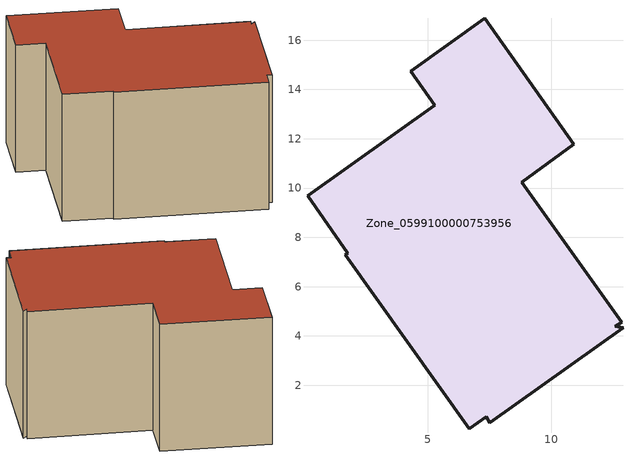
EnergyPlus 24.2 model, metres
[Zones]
Zone_0599100000753956
 floor ground (C_G): 6.68,0.24 1.65,7.28 1.76,7.36 0.12,9.68 5.28,13.37 4.31,14.74 7.32,16.88 10.92,11.77 8.81,10.24 12.86,4.56 12.61,4.39 12.92,4.33 7.52,0.48 7.38,0.72 z0
 wall outside (C_F): 10.92,11.77 7.32,16.88 4.31,14.74 5.28,13.37 0.12,9.68 1.76,7.36 1.65,7.28 6.68,0.24 7.38,0.72 7.52,0.48 12.92,4.33 12.61,4.39 12.86,4.56 8.81,10.24 10.92,11.77 z0:7.83
 roof outside (C_R): 5.28,13.37 0.12,9.68 1.76,7.36 1.65,7.28 6.68,0.24 7.38,0.72 7.52,0.48 12.92,4.33 12.61,4.39 12.86,4.56 8.81,10.24 10.92,11.77 7.32,16.88 4.31,14.74 z7.83
[BUILDING]
Pand.0599100000753956: North Axis=0; Terrain=City; Loads Convergence Tolerance Value=0.04; Temperature Convergence Tolerance Value=0.4; Solar Distribution=FullExterior; Maximum Number of Warmup Days=25; Minimum Number of Warmup Days=1
[Site:Location]
Rotterdam.The.Hague.AP_ZH_NLD Design_Conditions: Latitude=51.96; Longitude=4.45; Time Zone=1; Elevation=-4.5
[SITE:GROUNDTEMPERATURE:BUILDINGSURFACE]
18, 18, 18, 18, 18, 18, 18, 18, 18, 18, 18, 18
[MATERIAL] Thermal Absorptance=0.9; Solar Absorptance=0.7; Visible Absorptance=0.7
Name | Roughness | Thickness | Conductivity | Density | Specific Heat
G.D.2006-2014 | MediumSmooth | 0.15 | 0.06 | 540 | 1210
F.D.2006-2014 | Rough | 0.3 | 0.12 | 1920 | 840
R.D.2006-2014 | MediumRough | 0.2 | 0.08 | 1500 | 1000
[CONSTRUCTION]
C_G: G.D.2006-2014
C_F: F.D.2006-2014
C_R: R.D.2006-2014
[ZONE]
Zone_0599100000753956: Type=1; Multiplier=1; Ceiling Height=Autocalculate; Volume=Autocalculate; Floor Area=autocalculate; Part of Total Floor Area=Yes
[ZONEINFILTRATION:DESIGNFLOWRATE]
Infil_Zone_0599100000753956: Zone or ZoneList or Space or SpaceList=Zone_0599100000753956; Schedule=AlwaysOn; Design Flow Rate Calculation Method=Flow/Area; Flow Rate per Floor Area=0.0021; Constant Term Coefficient=1; Temperature Term Coefficient=0; Velocity Term Coefficient=0; Velocity Squared Term Coefficient=0
[HVACTEMPLATE:ZONE:IDEALLOADSAIRSYSTEM]
Zone_0599100000753956: Maximum Heating Supply Air Temperature=50; Minimum Cooling Supply Air Temperature=13; Maximum Heating Supply Air Humidity Ratio=0.0156; Minimum Cooling Supply Air Humidity Ratio=0.0077; Heating Limit=NoLimit; Cooling Limit=NoLimit; Dehumidification Control Type=ConstantSensibleHeatRatio; Cooling Sensible Heat Ratio=0.7; Dehumidification Setpoint=60; Humidification Control Type=None; Humidification Setpoint=30; Outdoor Air Method=None; Outdoor Air Flow Rate per Person=0.00944; Outdoor Air Flow Rate per Zone Floor Area=0; Outdoor Air Flow Rate per Zone=0; Demand Controlled Ventilation Type=None; Outdoor Air Economizer Type=NoEconomizer; Heat Recovery Type=None; Sensible Heat Recovery Effectiveness=0.7; Latent Heat Recovery Effectiveness=0.65
[ZONECONTROL:THERMOSTAT]
ThermostatControl_Zone_0599100000753956: Zone or ZoneList=Zone_0599100000753956; Control Type Schedule=DualSetpointControlType; Control 1=Thermostat_Zone_0599100000753956; Temperature Difference Between Cutout And Setpoint=0
[THERMOSTATSETPOINT:DUALSETPOINT]
Thermostat_Zone_0599100000753956: Heating Setpoint Temperature Schedule=HeatingSetpoint_Zone_0599100000753956; Cooling Setpoint Temperature Schedule=CoolingSetpoint_Zone_0599100000753956
[SCHEDULE:COMPACT]
HeatingSetpoint_Zone_0599100000753956: Through: 12/31, For: AllDays, Until: 24:00, 21
CoolingSetpoint_Zone_0599100000753956: Through: 12/31, For: AllDays, Until: 24:00, 24
DualSetpointControlType: Through: 12/31, For: AllDays, Until: 24:00, 4
AlwaysOn: Through: 12/31, For: AllDays, Until: 24:00, 1
